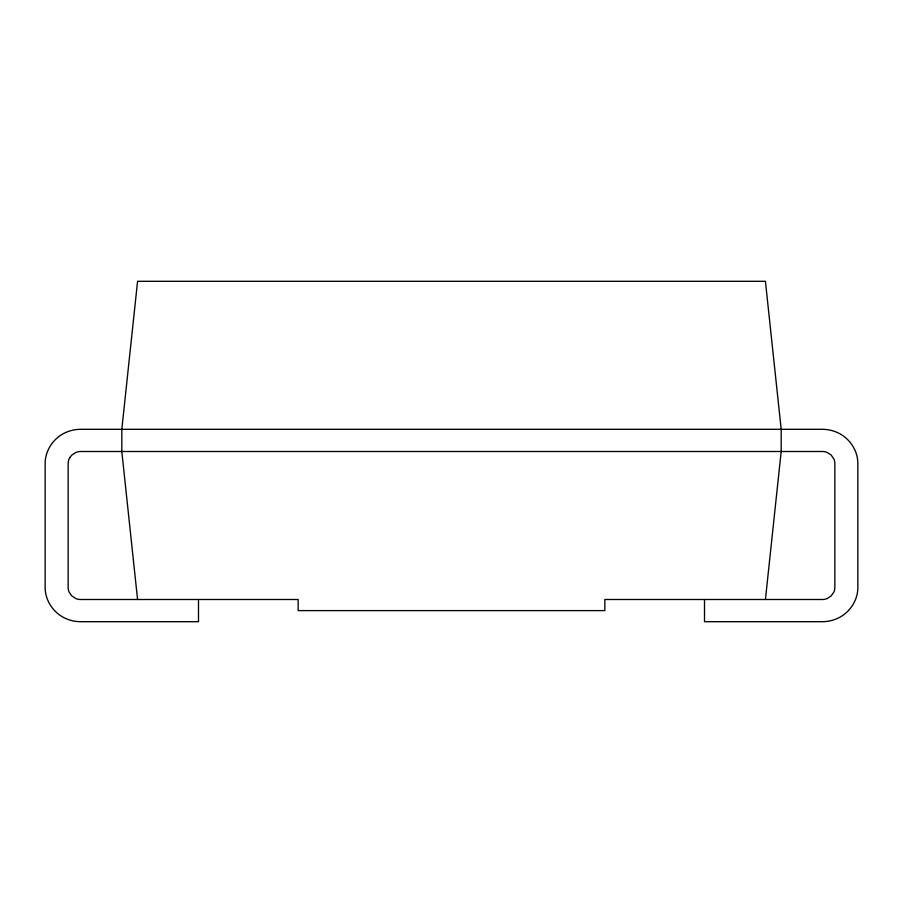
<?xml version="1.0" encoding="UTF-8"?>
<svg xmlns="http://www.w3.org/2000/svg" width="903" height="903" viewBox="0 0 903 903"><rect width="100%" height="100%" fill="white"/><g stroke="black" fill="none" stroke-linecap="round" stroke-linejoin="round"><path stroke-width="1.35" d="M765.428 599.502L781.185 451.5L781.185 429.297L765.428 281.296L137.572 281.296L121.815 429.297L121.815 451.5L137.572 599.502M704.509 599.502L704.509 621.704L822.294 621.704A36.673 36.673 0 0 0 835.896 619.097C848.673 614.119 857.94 601.195 857.85 587.39L857.85 463.623C857.94 449.818 848.673 436.883 835.896 431.916A36.673 36.673 0 0 0 822.294 429.297L80.706 429.297A36.673 36.673 0 0 0 67.104 431.916C54.327 436.883 45.06 449.818 45.15 463.623L45.15 587.39C45.06 601.195 54.327 614.119 67.104 619.097A36.673 36.673 0 0 0 80.706 621.704L198.491 621.704L198.491 599.502M69.836 457.561L69.102 458.984A11.762 11.762 0 0 0 68.154 463.623L68.154 587.39A11.762 11.762 0 0 0 69.102 592.029L71.834 595.957L75.908 598.587A12.947 12.947 0 0 0 80.706 599.502L298.159 599.502L298.159 610.609L604.841 610.609L604.841 599.502L822.294 599.502A12.947 12.947 0 0 0 827.103 598.587L831.166 595.957L833.898 592.029A11.762 11.762 0 0 0 834.846 587.39L834.846 463.623A11.762 11.762 0 0 0 833.898 458.984L831.166 455.056L827.092 452.426A12.947 12.947 0 0 0 822.294 451.5L80.706 451.5A12.947 12.947 0 0 0 75.897 452.426L71.834 455.056L69.836 457.561"/></g></svg>
